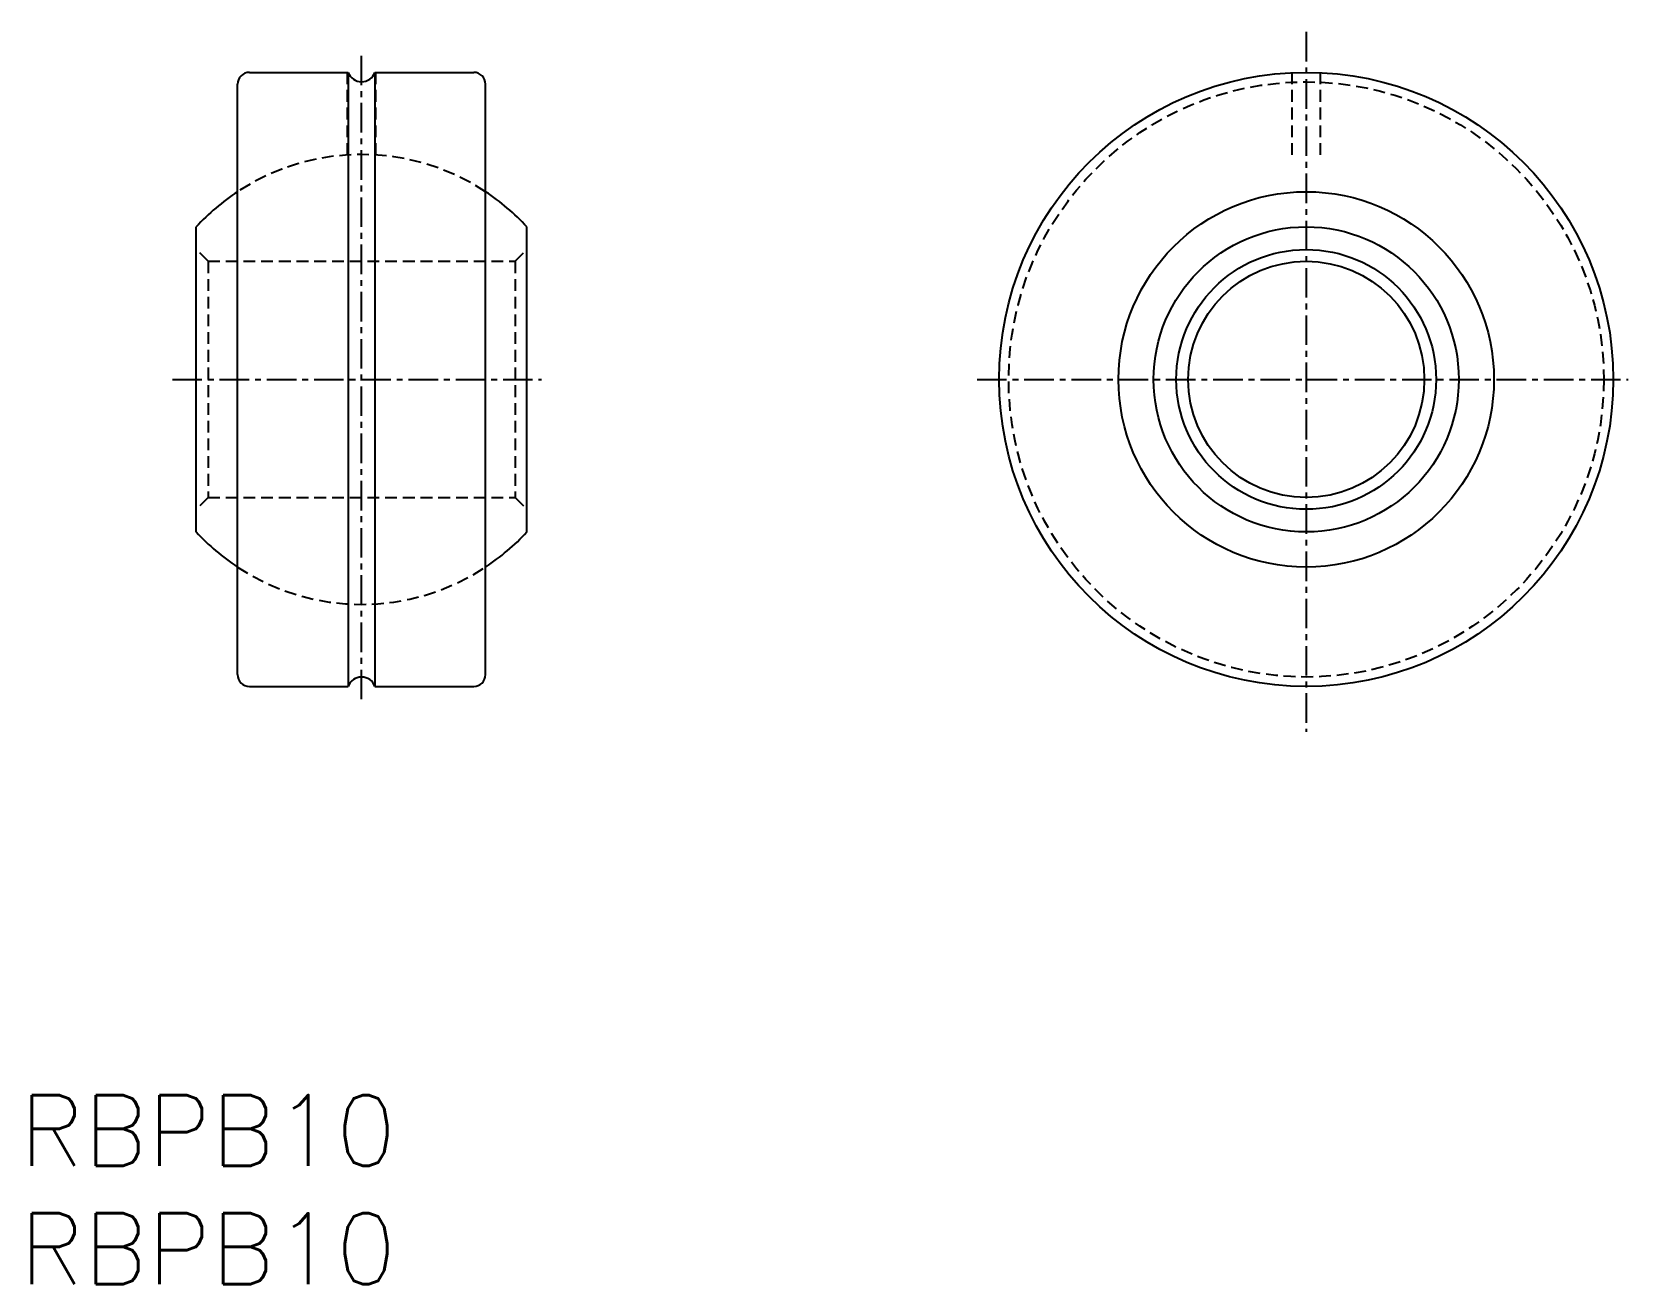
# Model space of a CAD drawing. Extents: x 125.2 to 192.8, y 80.1 to 133.1.
import ezdxf
from ezdxf.enums import TextEntityAlignment as Align

# ---------------------------------------------------------------- set-up
doc = ezdxf.new("R2010")
doc.units = 0
doc.linetypes.add('CENTER', pattern=[2, 1.25, -0.25, 0.25, -0.25])
doc.linetypes.add('DASHED', pattern=[0.75, 0.5, -0.25])
doc.layers.get('0').update_dxf_attribs({"linetype": 'CONTINUOUS'})
doc.layers.add('CENTER', color=1, linetype='CENTER')
doc.styles.get("Standard").update_dxf_attribs({"font": 'txt.shx', "bigfont": 'extfont.shx'})

msp = doc.modelspace()

# ---------------------------------------------------------------- linework, layer by layer
at = {"color": 7, "linetype": 'CONTINUOUS'}
for p, q in [((134.382, 131.371), (138.566, 131.371)), ((138.566, 131.371), (138.566, 105.371)), ((139.697, 131.371), (139.697, 105.371)), ((139.697, 131.371), (143.882, 131.371)), ((133.882, 105.871), (133.882, 130.871)), ((144.382, 105.871), (144.382, 130.871)), ((132.132, 111.912), (132.132, 124.831)), ((146.132, 111.912), (146.132, 124.831)), ((134.382, 105.371), (138.566, 105.371)), ((139.697, 105.371), (143.882, 105.371))]:
    msp.add_line(p, q, dxfattribs=at)
at = {"color": 3, "linetype": 'DASHED'}
for p, q in [((138.532, 127.878), (138.532, 131.371)), ((139.732, 127.878), (139.732, 131.371)), ((178.532, 127.878), (178.532, 131.371)), ((179.732, 127.878), (179.732, 131.371)), ((132.632, 123.371), (132.132, 123.871)), ((145.632, 123.371), (146.132, 123.871)), ((132.632, 123.371), (132.632, 113.371)), ((132.632, 123.371), (145.632, 123.371)), ((145.632, 123.371), (145.632, 113.371)), ((132.632, 113.371), (132.132, 112.871)), ((132.632, 113.371), (145.632, 113.371)), ((145.632, 113.371), (146.132, 112.871))]:
    msp.add_line(p, q, dxfattribs=at)
at = {"color": 7, "linetype": 'CONTINUOUS'}
for radius in [13, 7.948, 6.46, 5.5, 5]:
    msp.add_circle((179.132, 118.371), radius, dxfattribs=at)
at = {"color": 3, "linetype": 'DASHED'}
msp.add_circle((179.132, 118.371), 12.6, dxfattribs=at)
at = {"color": 7, "linetype": 'CONTINUOUS'}
for centre, radius, start, end in [((134.382, 130.871), 0.5, 90, 180.00001), ((139.132, 131.571), 0.6, 199.47123, 340.52878), ((143.882, 130.871), 0.5, 0, 90), ((139.132, 118.371), 9.525, 123.44807, 137.29945), ((139.132, 118.371), 9.525, 42.70055, 56.55192), ((139.132, 118.371), 9.525, 222.70055, 236.55193), ((139.132, 118.371), 9.525, 303.44808, 317.29945), ((134.382, 105.871), 0.5, 179.99999, 270), ((139.132, 105.171), 0.6, 19.47122, 160.52877), ((143.882, 105.871), 0.5, 270, 0)]:
    msp.add_arc(centre, radius, start, end, dxfattribs=at)
at = {"color": 3, "linetype": 'DASHED'}
for start, end in [(56.55192, 123.44807), (236.55193, 303.44808)]:
    msp.add_arc((139.132, 118.371), 9.525, start, end, dxfattribs=at)
at = {"layer": 'CENTER', "color": 1, "linetype": 'CENTER'}
for p, q in [((179.132, 133.084), (179.132, 103.455)), ((139.132, 104.827), (139.132, 132.141)), ((131.122, 118.371), (146.748, 118.371)), ((165.193, 118.371), (192.76, 118.371))]:
    msp.add_line(p, q, dxfattribs=at)

# ---------------------------------------------------------------- texts
at = {"color": 7, "linetype": 'CONTINUOUS'}
for p in [(124.661, 86.569), (124.661, 81.569)]:
    msp.add_text('RBPB10', height=3, dxfattribs=at).set_placement(p, align=Align.MIDDLE_LEFT)

doc.saveas('drawing.dxf')
